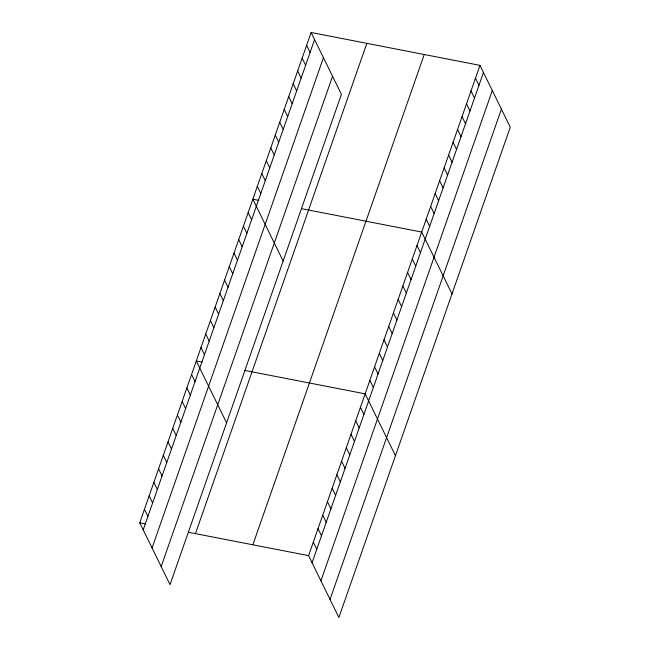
<?xml version="1.0" encoding="UTF-8"?>
<svg xmlns="http://www.w3.org/2000/svg" width="650" height="650" viewBox="0 0 650 650"><rect width="100%" height="100%" fill="white"/><g stroke="black" fill="none" stroke-linecap="round" stroke-linejoin="round"><path stroke-width="0.97" d="M311.114 32.5L341.412 94.356L170.032 584.642L139.726 522.787L311.114 32.5L479.968 65.358L510.274 127.213L338.886 617.5L308.588 555.644L479.968 65.358M143.211 529.896L314.592 39.601M152.059 547.958L323.44 57.671M161.176 566.572L332.564 76.286M195.447 533.634L366.836 43.347M252.866 544.806L424.247 54.519M312.065 562.754L483.454 72.467M320.921 580.816L492.302 90.529M330.037 599.43L501.418 109.143M258.814 200.362L252.842 199.201L283.14 261.048M301.6 208.682L421.704 232.058L452.002 293.914M202.256 362.156L196.284 360.994L226.582 422.849M245.042 370.484L365.146 393.851L395.444 455.707M139.726 522.787L145.697 523.949M188.484 532.277L308.588 555.644M475.491 78.179L478.969 85.288M471.006 91.008L474.484 98.109M466.521 103.829L470.007 110.931M462.044 116.651L465.522 123.752M457.559 129.472L461.037 136.581M453.074 142.293L456.56 149.403M448.598 155.123L452.075 162.224M444.113 167.944L447.59 175.045M439.628 180.765L443.113 187.866M435.151 193.586L438.628 200.696M430.666 206.407L434.143 213.517M426.181 219.237L429.666 226.338M416.991 245.537L420.469 252.647M412.279 259.025L415.756 266.126M306.629 45.321L310.107 52.431M407.558 272.504L411.044 279.614M302.144 58.142L305.63 65.252M297.668 70.972L301.145 78.073M402.846 285.992L406.331 293.093M293.183 83.793L296.66 90.894M398.133 299.471L401.619 306.572M288.697 96.614L292.183 103.716M393.421 312.951L396.906 320.06M284.221 109.436L287.698 116.545M388.708 326.438L392.194 333.539M279.736 122.257L283.213 129.366M383.996 339.918L387.473 347.027M275.251 135.086L278.736 142.188M379.283 353.405L382.761 360.506M270.774 147.907L274.251 155.009M374.571 366.884L378.048 373.994M266.289 160.729L269.766 167.83M369.858 380.372L373.336 387.473M261.804 173.55L265.289 180.659M257.319 186.371L260.804 193.481M360.433 407.331L363.911 414.44M355.721 420.818L359.198 427.919M248.129 212.68L251.607 219.789M351.008 434.298L354.486 441.407M243.417 226.168L246.894 233.269M346.296 447.785L349.773 454.886M238.704 239.647L242.182 246.748M341.575 461.264L345.061 468.374M233.992 253.126L237.469 260.236M336.863 474.752L340.348 481.853M229.271 266.614L232.757 273.715M332.15 488.231L335.636 495.341M224.559 280.093L228.044 287.202M327.438 501.719L330.923 508.82M219.846 293.581L223.332 300.682M322.725 515.198L326.211 522.299M215.134 307.06L218.619 314.169M318.012 528.678L321.49 535.787M210.421 320.548L213.907 327.649M313.3 542.165L316.777 549.266M205.709 334.027L209.194 341.128M200.996 347.506L204.474 354.616M191.571 374.473L195.049 381.582M186.859 387.961L190.336 395.062M182.146 401.44L185.624 408.549M177.434 414.928L180.911 422.029M172.721 428.407L176.199 435.508M168.009 441.886L171.486 448.996M163.288 455.374L166.774 462.475M158.576 468.853L162.061 475.962M153.863 482.341L157.349 489.442M149.151 495.82L152.636 502.929M144.438 509.308L147.924 516.409"/></g></svg>
